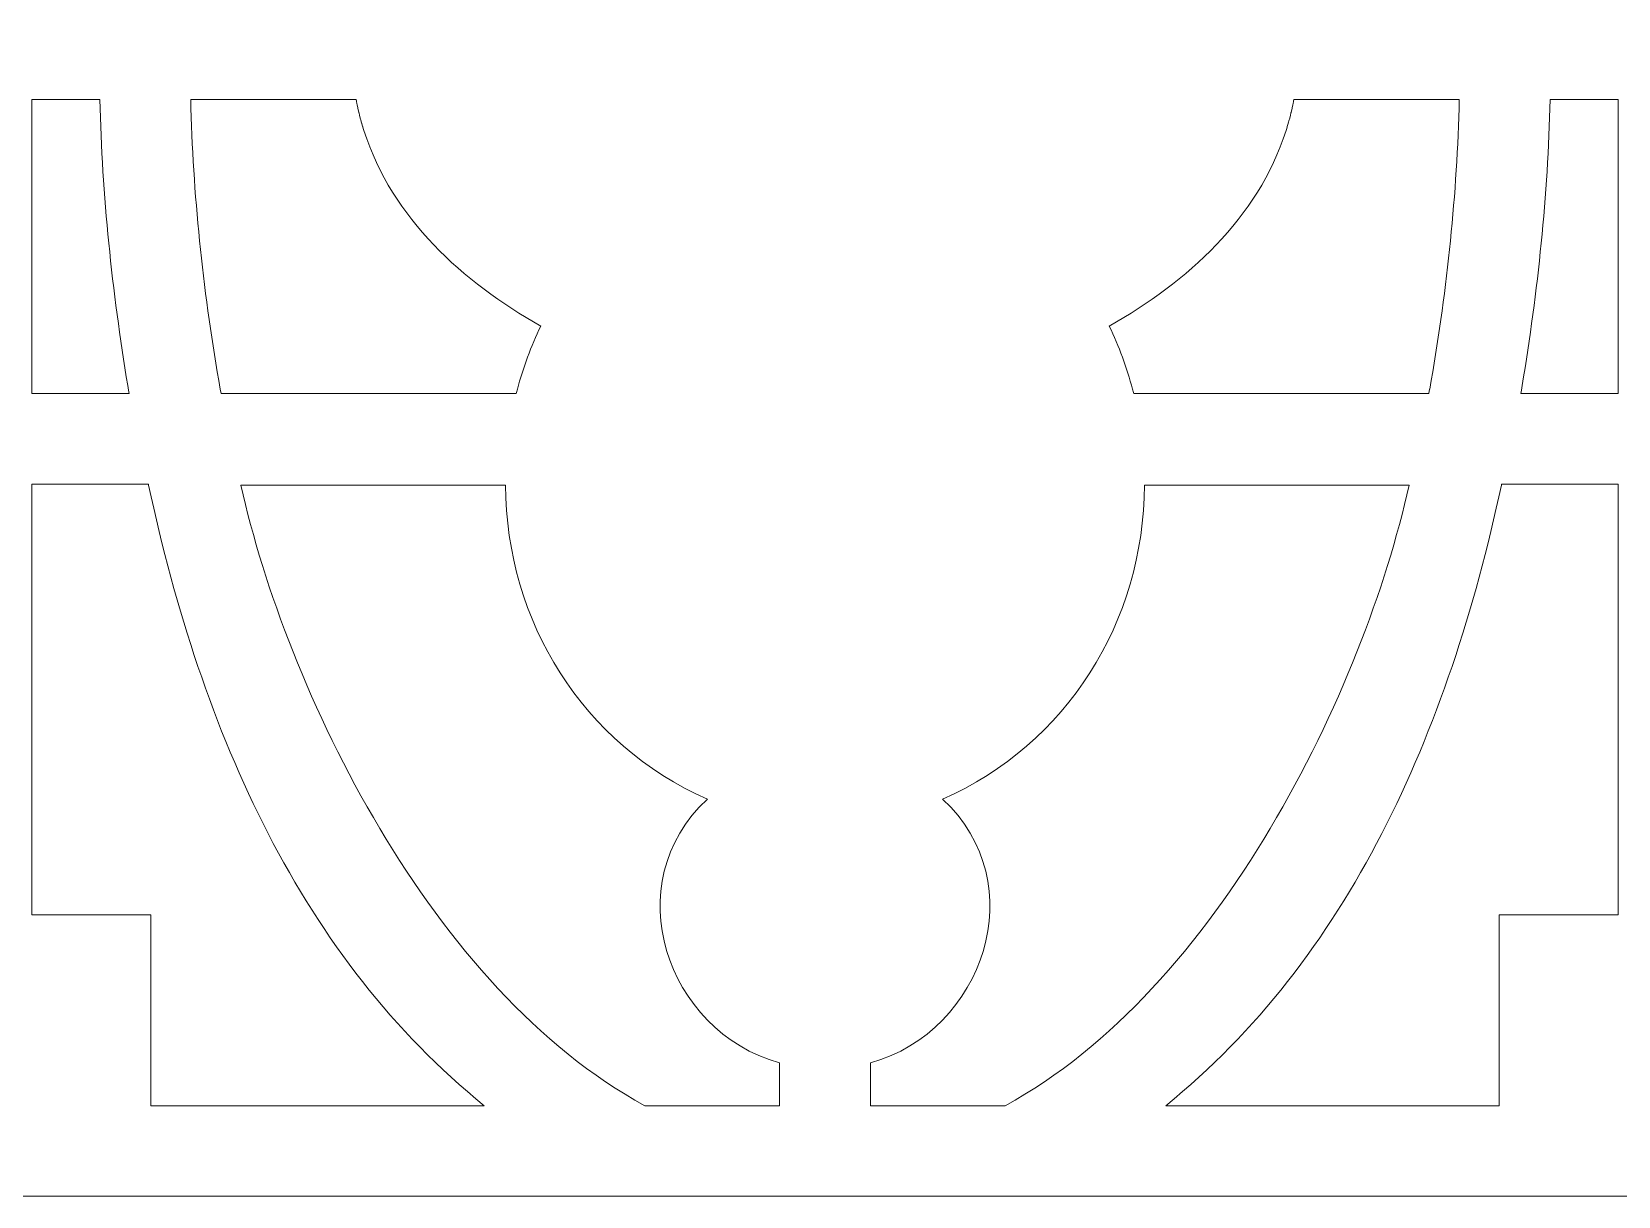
# Model space of a CAD drawing. Header units: centimetres. Extents: x -10 to 9.9, y -5 to 13.4.
# Drawn here: x 5.137 to 8.19, y -5 to -2.76 of the extents above; entities that cross this region are included whole.
import ezdxf

# ---------------------------------------------------------------- set-up
doc = ezdxf.new("R2010")
doc.units = ezdxf.units.CM
doc.header["$MEASUREMENT"] = 0
doc.layers.add('layer 1', color=7, linetype='Continuous')

msp = doc.modelspace()

# ---------------------------------------------------------------- linework, layer by layer
at = {"layer": 'layer 1', "color": 242, "lineweight": 9}
for points, knots in [([(0.17453, 13.44236), (0.17453, 13.44236), (0.34885, 13.44236), (0.34885, 13.44236), (0.34885, 13.44236), (0.34885, 13.44236), (9.75098, 13.44236), (9.75098, 13.44236), (9.75098, 13.44236), (9.75098, 13.44236), (9.9253, 13.44236), (9.9253, 13.44236), (9.9253, 13.44236), (9.9253, 13.44236), (9.9253, 13.26803), (9.9253, 13.26803), (9.9253, 13.26803), (9.9253, 13.26803), (9.9253, -4.82596), (9.9253, -4.82596), (9.9253, -4.82596), (9.9253, -4.82596), (9.9253, -5.00029), (9.9253, -5.00029), (9.9253, -5.00029), (9.9253, -5.00029), (9.75098, -5.00029), (9.75098, -5.00029), (9.75098, -5.00029), (9.75098, -5.00029), (0.34885, -5.00029), (0.34885, -5.00029), (0.34885, -5.00029), (0.34885, -5.00029), (0.17453, -5.00029), (0.17453, -5.00029), (0.17453, -5.00029), (0.17453, -5.00029), (0.17453, -4.82596), (0.17453, -4.82596), (0.17453, -4.82596), (0.17453, -4.82596), (0.17453, 13.26803), (0.17453, 13.26803), (0.17453, 13.26803), (0.17453, 13.26803), (0.17453, 13.44236), (0.17453, 13.44236)], [0, 0, 0, 0, 0.0769231, 0.0769231, 0.0769231, 0.0769231, 0.1538462, 0.1538462, 0.1538462, 0.1538462, 0.2307692, 0.2307692, 0.2307692, 0.2307692, 0.3076923, 0.3076923, 0.3076923, 0.3076923, 0.3846154, 0.3846154, 0.3846154, 0.3846154, 0.4615385, 0.4615385, 0.4615385, 0.4615385, 0.5384615, 0.5384615, 0.5384615, 0.5384615, 0.6153846, 0.6153846, 0.6153846, 0.6153846, 0.6923077, 0.6923077, 0.6923077, 0.6923077, 0.7692308, 0.7692308, 0.7692308, 0.7692308, 0.8461538, 0.8461538, 0.8461538, 0.8461538, 1, 1, 1, 1]), ([(5.13729, -3.45594), (5.13729, -3.45594), (5.13729, -3.44935), (5.13729, -3.44935), (5.13729, -3.44935), (5.13729, -3.44935), (5.13729, -3.42347), (5.13729, -3.42347), (5.13729, -3.42347), (5.13729, -3.42347), (5.13729, -3.39757), (5.13729, -3.39757), (5.13729, -3.39757), (5.13729, -3.39757), (5.13729, -3.37169), (5.13729, -3.37169), (5.13729, -3.37169), (5.13729, -3.37169), (5.13729, -3.34581), (5.13729, -3.34581), (5.13729, -3.34581), (5.13729, -3.34581), (5.13729, -3.31991), (5.13729, -3.31991), (5.13729, -3.31991), (5.13729, -3.31991), (5.13729, -3.29404), (5.13729, -3.29404), (5.13729, -3.29404), (5.13729, -3.29404), (5.13729, -3.26814), (5.13729, -3.26814), (5.13729, -3.26814), (5.13729, -3.26814), (5.13729, -3.24226), (5.13729, -3.24226), (5.13729, -3.24226), (5.13729, -3.24226), (5.13729, -3.21636), (5.13729, -3.21636), (5.13729, -3.21636), (5.13729, -3.21636), (5.13729, -3.19048), (5.13729, -3.19048), (5.13729, -3.19048), (5.13729, -3.19048), (5.13729, -3.1646), (5.13729, -3.1646), (5.13729, -3.1646), (5.13729, -3.1646), (5.13729, -3.13871), (5.13729, -3.13871), (5.13729, -3.13871), (5.13729, -3.13871), (5.13729, -3.11282), (5.13729, -3.11282), (5.13729, -3.11282), (5.13729, -3.11282), (5.13729, -3.08693), (5.13729, -3.08693), (5.13729, -3.08693), (5.13729, -3.08693), (5.13729, -3.06104), (5.13729, -3.06104), (5.13729, -3.06104), (5.13729, -3.06104), (5.13729, -3.03517), (5.13729, -3.03517), (5.13729, -3.03517), (5.13729, -3.03517), (5.13729, -3.00927), (5.13729, -3.00927), (5.13729, -3.00927), (5.13729, -3.00927), (5.13729, -2.98339), (5.13729, -2.98339), (5.13729, -2.98339), (5.13729, -2.98339), (5.13729, -2.95749), (5.13729, -2.95749), (5.13729, -2.95749), (5.13729, -2.95749), (5.13729, -2.93161), (5.13729, -2.93161), (5.13729, -2.93161), (5.13729, -2.93161), (5.13729, -2.90571), (5.13729, -2.90571), (5.13729, -2.90571), (5.13729, -2.90571), (5.13729, -2.89014), (5.13729, -2.89014), (5.13729, -2.89014), (5.13729, -2.89014), (5.2682, -2.89014), (5.2682, -2.89014), (5.2682, -2.89014), (5.2682, -2.89014), (5.26822, -2.89014), (5.26822, -2.89014), (5.26822, -2.89014), (5.27276, -3.07432), (5.29187, -3.2587), (5.32204, -3.44054), (5.32204, -3.44054), (5.32204, -3.44054), (5.32206, -3.44054), (5.32206, -3.44054), (5.32206, -3.44054), (5.32206, -3.44054), (5.32207, -3.44054), (5.32207, -3.44054), (5.32207, -3.44054), (5.32207, -3.44054), (5.32209, -3.44054), (5.32209, -3.44054), (5.32209, -3.44054), (5.32209, -3.44054), (5.32356, -3.44905), (5.32356, -3.44905), (5.32356, -3.44905), (5.32356, -3.44905), (5.32358, -3.44905), (5.32358, -3.44905), (5.32358, -3.44905), (5.32358, -3.44905), (5.3236, -3.44905), (5.3236, -3.44905), (5.3236, -3.44905), (5.3236, -3.44905), (5.32361, -3.44905), (5.32361, -3.44905), (5.32361, -3.44905), (5.32361, -3.44905), (5.32477, -3.45594), (5.32477, -3.45594), (5.32477, -3.45594), (5.32477, -3.45594), (5.13729, -3.45594), (5.13729, -3.45594)], [0, 0, 0, 0, 0.0277778, 0.0277778, 0.0277778, 0.0277778, 0.0555556, 0.0555556, 0.0555556, 0.0555556, 0.0833333, 0.0833333, 0.0833333, 0.0833333, 0.1111111, 0.1111111, 0.1111111, 0.1111111, 0.1388889, 0.1388889, 0.1388889, 0.1388889, 0.1666667, 0.1666667, 0.1666667, 0.1666667, 0.1944444, 0.1944444, 0.1944444, 0.1944444, 0.2222222, 0.2222222, 0.2222222, 0.2222222, 0.25, 0.25, 0.25, 0.25, 0.2777778, 0.2777778, 0.2777778, 0.2777778, 0.3055556, 0.3055556, 0.3055556, 0.3055556, 0.3333333, 0.3333333, 0.3333333, 0.3333333, 0.3611111, 0.3611111, 0.3611111, 0.3611111, 0.3888889, 0.3888889, 0.3888889, 0.3888889, 0.4166667, 0.4166667, 0.4166667, 0.4166667, 0.4444444, 0.4444444, 0.4444444, 0.4444444, 0.4722222, 0.4722222, 0.4722222, 0.4722222, 0.5, 0.5, 0.5, 0.5, 0.5277778, 0.5277778, 0.5277778, 0.5277778, 0.5555556, 0.5555556, 0.5555556, 0.5555556, 0.5833333, 0.5833333, 0.5833333, 0.5833333, 0.6111111, 0.6111111, 0.6111111, 0.6111111, 0.6388889, 0.6388889, 0.6388889, 0.6388889, 0.6666667, 0.6666667, 0.6666667, 0.6666667, 0.6944444, 0.6944444, 0.6944444, 0.6944444, 0.7222222, 0.7222222, 0.7222222, 0.7222222, 0.75, 0.75, 0.75, 0.75, 0.7777778, 0.7777778, 0.7777778, 0.7777778, 0.8055556, 0.8055556, 0.8055556, 0.8055556, 0.8333333, 0.8333333, 0.8333333, 0.8333333, 0.8611111, 0.8611111, 0.8611111, 0.8611111, 0.8888889, 0.8888889, 0.8888889, 0.8888889, 0.9166667, 0.9166667, 0.9166667, 0.9166667, 0.9444444, 0.9444444, 0.9444444, 0.9444444, 1, 1, 1, 1]), ([(6.11642, -3.32618), (5.96578, -3.23975), (5.83161, -3.12056), (5.77639, -2.94977), (5.77639, -2.94977), (5.77639, -2.94977), (5.77638, -2.94977), (5.77638, -2.94977), (5.77638, -2.94977), (5.77638, -2.94977), (5.77575, -2.94785), (5.77575, -2.94785), (5.77575, -2.94785), (5.77575, -2.94785), (5.77573, -2.94785), (5.77573, -2.94785), (5.77573, -2.94785), (5.77573, -2.94785), (5.77427, -2.94297), (5.77427, -2.94297), (5.77427, -2.94297), (5.77427, -2.94297), (5.77426, -2.94299), (5.77426, -2.94299), (5.77426, -2.94299), (5.77426, -2.94299), (5.774, -2.94204), (5.774, -2.94204), (5.774, -2.94204), (5.774, -2.94204), (5.774, -2.94206), (5.774, -2.94206), (5.774, -2.94206), (5.774, -2.94206), (5.77395, -2.94199), (5.77395, -2.94199), (5.77395, -2.94199), (5.77395, -2.94199), (5.77393, -2.94197), (5.77393, -2.94197), (5.77393, -2.94197), (5.77393, -2.94197), (5.77227, -2.93618), (5.77227, -2.93618), (5.77227, -2.93618), (5.77227, -2.93618), (5.77225, -2.93612), (5.77225, -2.93612), (5.77225, -2.93612), (5.77225, -2.93612), (5.77203, -2.93532), (5.77203, -2.93532), (5.77203, -2.93532), (5.77203, -2.93532), (5.77201, -2.93532), (5.77201, -2.93532), (5.77201, -2.93532), (5.77201, -2.93532), (5.77023, -2.92889), (5.77023, -2.92889), (5.77023, -2.92889), (5.77023, -2.92889), (5.77022, -2.92889), (5.77022, -2.92889), (5.77022, -2.92889), (5.77022, -2.92889), (5.77004, -2.92812), (5.77004, -2.92812), (5.77004, -2.92812), (5.77004, -2.92812), (5.77002, -2.92813), (5.77002, -2.92813), (5.77002, -2.92813), (5.77002, -2.92813), (5.76812, -2.92085), (5.76812, -2.92085), (5.76812, -2.92085), (5.76812, -2.92085), (5.7681, -2.92085), (5.7681, -2.92085), (5.7681, -2.92085), (5.7681, -2.92085), (5.76808, -2.92072), (5.76808, -2.92072), (5.76808, -2.92072), (5.76808, -2.92072), (5.76806, -2.92072), (5.76806, -2.92072), (5.76806, -2.92072), (5.76806, -2.92072), (5.7669, -2.91596), (5.7669, -2.91596), (5.7669, -2.91596), (5.7669, -2.91596), (5.76688, -2.91596), (5.76688, -2.91596), (5.76688, -2.91596), (5.76688, -2.91596), (5.76669, -2.91506), (5.76669, -2.91506), (5.76669, -2.91506), (5.76669, -2.91506), (5.76667, -2.91506), (5.76667, -2.91506), (5.76667, -2.91506), (5.76667, -2.91506), (5.76476, -2.90679), (5.76476, -2.90679), (5.76476, -2.90679), (5.76476, -2.90679), (5.76475, -2.90679), (5.76475, -2.90679), (5.76475, -2.90679), (5.76475, -2.90679), (5.76457, -2.90594), (5.76457, -2.90594), (5.76457, -2.90594), (5.76457, -2.90594), (5.76455, -2.90589), (5.76455, -2.90589), (5.76455, -2.90589), (5.76455, -2.90589), (5.76342, -2.90042), (5.76342, -2.90042), (5.76342, -2.90042), (5.76342, -2.90042), (5.7634, -2.90042), (5.7634, -2.90042), (5.7634, -2.90042), (5.7634, -2.90042), (5.76324, -2.89955), (5.76324, -2.89955), (5.76324, -2.89955), (5.76324, -2.89955), (5.76322, -2.89955), (5.76322, -2.89955), (5.76322, -2.89955), (5.76322, -2.89955), (5.76301, -2.89848), (5.76301, -2.89848), (5.76301, -2.89848), (5.76301, -2.89848), (5.76299, -2.89848), (5.76299, -2.89848), (5.76299, -2.89848), (5.76299, -2.89848), (5.76195, -2.89312), (5.76195, -2.89312), (5.76195, -2.89312), (5.76195, -2.89312), (5.76195, -2.89312), (5.76195, -2.89312), (5.76195, -2.89312), (5.76195, -2.89312), (5.76136, -2.89014), (5.76136, -2.89014), (5.76136, -2.89014), (5.76136, -2.89014), (5.76134, -2.89014), (5.76134, -2.89014), (5.76134, -2.89014), (5.76134, -2.89014), (5.76132, -2.89014), (5.76132, -2.89014), (5.76132, -2.89014), (5.76132, -2.89014), (5.44309, -2.89014), (5.44309, -2.89014), (5.44309, -2.89014), (5.44309, -2.89014), (5.44328, -2.89773), (5.44328, -2.89773), (5.44328, -2.89773), (5.44328, -2.89773), (5.4433, -2.89773), (5.4433, -2.89773), (5.4433, -2.89773), (5.4433, -2.89773), (5.44334, -2.89773), (5.44334, -2.89773), (5.44334, -2.89773), (5.44334, -2.89773), (5.44332, -2.89777), (5.44332, -2.89777), (5.44332, -2.89777), (5.44332, -2.89777), (5.44353, -2.90698), (5.44353, -2.90698), (5.44353, -2.90698), (5.44353, -2.90698), (5.44354, -2.90698), (5.44354, -2.90698), (5.44354, -2.90698), (5.44354, -2.90698), (5.44356, -2.90698), (5.44356, -2.90698), (5.44356, -2.90698), (5.44356, -2.90698), (5.44356, -2.90701), (5.44356, -2.90701), (5.44356, -2.90701), (5.44872, -3.08858), (5.46847, -3.26976), (5.50005, -3.44747), (5.50005, -3.44747), (5.50005, -3.44747), (5.50007, -3.44747), (5.50007, -3.44747), (5.50007, -3.44747), (5.50007, -3.44747), (5.50008, -3.44747), (5.50008, -3.44747), (5.50008, -3.44747), (5.50008, -3.44747), (5.5001, -3.44747), (5.5001, -3.44747), (5.5001, -3.44747), (5.5001, -3.44747), (5.50157, -3.45594), (5.50157, -3.45594), (5.50157, -3.45594), (5.50157, -3.45594), (5.5016, -3.45594), (5.5016, -3.45594), (5.5016, -3.45594), (5.5016, -3.45594), (5.50161, -3.45594), (5.50161, -3.45594), (5.50161, -3.45594), (5.50161, -3.45594), (5.50163, -3.45594), (5.50163, -3.45594), (5.50163, -3.45594), (5.50163, -3.45594), (6.06951, -3.45594), (6.06951, -3.45594), (6.06951, -3.45594), (6.06951, -3.45594), (6.06953, -3.45594), (6.06953, -3.45594), (6.06953, -3.45594), (6.06953, -3.45594), (6.07008, -3.4538), (6.07008, -3.4538), (6.07008, -3.4538), (6.07008, -3.4538), (6.0701, -3.4538), (6.0701, -3.4538), (6.0701, -3.4538), (6.0701, -3.4538), (6.07062, -3.45168), (6.07062, -3.45168), (6.07062, -3.45168), (6.07062, -3.45168), (6.07063, -3.45168), (6.07063, -3.45168), (6.07063, -3.45168), (6.07063, -3.45168), (6.07118, -3.44953), (6.07118, -3.44953), (6.07118, -3.44953), (6.07118, -3.44953), (6.0712, -3.44953), (6.0712, -3.44953), (6.0712, -3.44953), (6.0712, -3.44953), (6.0717, -3.44744), (6.0717, -3.44744), (6.0717, -3.44744), (6.0717, -3.44744), (6.07173, -3.44744), (6.07173, -3.44744), (6.07173, -3.44744), (6.08253, -3.4059), (6.09779, -3.36501), (6.11642, -3.32618)], [0, 0, 0, 0, 0.0142857, 0.0142857, 0.0142857, 0.0142857, 0.0285714, 0.0285714, 0.0285714, 0.0285714, 0.0428571, 0.0428571, 0.0428571, 0.0428571, 0.0571429, 0.0571429, 0.0571429, 0.0571429, 0.0714286, 0.0714286, 0.0714286, 0.0714286, 0.0857143, 0.0857143, 0.0857143, 0.0857143, 0.1, 0.1, 0.1, 0.1, 0.1142857, 0.1142857, 0.1142857, 0.1142857, 0.1285714, 0.1285714, 0.1285714, 0.1285714, 0.1428571, 0.1428571, 0.1428571, 0.1428571, 0.1571429, 0.1571429, 0.1571429, 0.1571429, 0.1714286, 0.1714286, 0.1714286, 0.1714286, 0.1857143, 0.1857143, 0.1857143, 0.1857143, 0.2, 0.2, 0.2, 0.2, 0.2142857, 0.2142857, 0.2142857, 0.2142857, 0.2285714, 0.2285714, 0.2285714, 0.2285714, 0.2428571, 0.2428571, 0.2428571, 0.2428571, 0.2571429, 0.2571429, 0.2571429, 0.2571429, 0.2714286, 0.2714286, 0.2714286, 0.2714286, 0.2857143, 0.2857143, 0.2857143, 0.2857143, 0.3, 0.3, 0.3, 0.3, 0.3142857, 0.3142857, 0.3142857, 0.3142857, 0.3285714, 0.3285714, 0.3285714, 0.3285714, 0.3428571, 0.3428571, 0.3428571, 0.3428571, 0.3571429, 0.3571429, 0.3571429, 0.3571429, 0.3714286, 0.3714286, 0.3714286, 0.3714286, 0.3857143, 0.3857143, 0.3857143, 0.3857143, 0.4, 0.4, 0.4, 0.4, 0.4142857, 0.4142857, 0.4142857, 0.4142857, 0.4285714, 0.4285714, 0.4285714, 0.4285714, 0.4428571, 0.4428571, 0.4428571, 0.4428571, 0.4571429, 0.4571429, 0.4571429, 0.4571429, 0.4714286, 0.4714286, 0.4714286, 0.4714286, 0.4857143, 0.4857143, 0.4857143, 0.4857143, 0.5, 0.5, 0.5, 0.5, 0.5142857, 0.5142857, 0.5142857, 0.5142857, 0.5285714, 0.5285714, 0.5285714, 0.5285714, 0.5428571, 0.5428571, 0.5428571, 0.5428571, 0.5571429, 0.5571429, 0.5571429, 0.5571429, 0.5714286, 0.5714286, 0.5714286, 0.5714286, 0.5857143, 0.5857143, 0.5857143, 0.5857143, 0.6, 0.6, 0.6, 0.6, 0.6142857, 0.6142857, 0.6142857, 0.6142857, 0.6285714, 0.6285714, 0.6285714, 0.6285714, 0.6428571, 0.6428571, 0.6428571, 0.6428571, 0.6571429, 0.6571429, 0.6571429, 0.6571429, 0.6714286, 0.6714286, 0.6714286, 0.6714286, 0.6857143, 0.6857143, 0.6857143, 0.6857143, 0.7, 0.7, 0.7, 0.7, 0.7142857, 0.7142857, 0.7142857, 0.7142857, 0.7285714, 0.7285714, 0.7285714, 0.7285714, 0.7428571, 0.7428571, 0.7428571, 0.7428571, 0.7571429, 0.7571429, 0.7571429, 0.7571429, 0.7714286, 0.7714286, 0.7714286, 0.7714286, 0.7857143, 0.7857143, 0.7857143, 0.7857143, 0.8, 0.8, 0.8, 0.8, 0.8142857, 0.8142857, 0.8142857, 0.8142857, 0.8285714, 0.8285714, 0.8285714, 0.8285714, 0.8428571, 0.8428571, 0.8428571, 0.8428571, 0.8571429, 0.8571429, 0.8571429, 0.8571429, 0.8714286, 0.8714286, 0.8714286, 0.8714286, 0.8857143, 0.8857143, 0.8857143, 0.8857143, 0.9, 0.9, 0.9, 0.9, 0.9142857, 0.9142857, 0.9142857, 0.9142857, 0.9285714, 0.9285714, 0.9285714, 0.9285714, 0.9428571, 0.9428571, 0.9428571, 0.9428571, 0.9571429, 0.9571429, 0.9571429, 0.9571429, 0.9714286, 0.9714286, 0.9714286, 0.9714286, 1, 1, 1, 1]), ([(7.21045, -3.32618), (7.36108, -3.23975), (7.49527, -3.12056), (7.55048, -2.94977), (7.55048, -2.94977), (7.55048, -2.94977), (7.5505, -2.94977), (7.5505, -2.94977), (7.5505, -2.94977), (7.5505, -2.94977), (7.55111, -2.94785), (7.55111, -2.94785), (7.55111, -2.94785), (7.55111, -2.94785), (7.55113, -2.94785), (7.55113, -2.94785), (7.55113, -2.94785), (7.55113, -2.94785), (7.5526, -2.94297), (7.5526, -2.94297), (7.5526, -2.94297), (7.5526, -2.94297), (7.55262, -2.94299), (7.55262, -2.94299), (7.55262, -2.94299), (7.55262, -2.94299), (7.55287, -2.94206), (7.55287, -2.94206), (7.55287, -2.94206), (7.55287, -2.94206), (7.55289, -2.94206), (7.55289, -2.94206), (7.55289, -2.94206), (7.55289, -2.94206), (7.55291, -2.94197), (7.55291, -2.94197), (7.55291, -2.94197), (7.55291, -2.94197), (7.55292, -2.94197), (7.55292, -2.94197), (7.55292, -2.94197), (7.55292, -2.94197), (7.55462, -2.93616), (7.55462, -2.93616), (7.55462, -2.93616), (7.55462, -2.93616), (7.55462, -2.93616), (7.55462, -2.93616), (7.55462, -2.93616), (7.55462, -2.93616), (7.55486, -2.93532), (7.55486, -2.93532), (7.55486, -2.93532), (7.55486, -2.93532), (7.55486, -2.93532), (7.55486, -2.93532), (7.55486, -2.93532), (7.55486, -2.93532), (7.55665, -2.92887), (7.55665, -2.92887), (7.55665, -2.92887), (7.55665, -2.92887), (7.55667, -2.92889), (7.55667, -2.92889), (7.55667, -2.92889), (7.55667, -2.92889), (7.55684, -2.92813), (7.55684, -2.92813), (7.55684, -2.92813), (7.55684, -2.92813), (7.55685, -2.92813), (7.55685, -2.92813), (7.55685, -2.92813), (7.55685, -2.92813), (7.55875, -2.92085), (7.55875, -2.92085), (7.55875, -2.92085), (7.55875, -2.92085), (7.55877, -2.92085), (7.55877, -2.92085), (7.55877, -2.92085), (7.55877, -2.92085), (7.55879, -2.92072), (7.55879, -2.92072), (7.55879, -2.92072), (7.55879, -2.92072), (7.5588, -2.92072), (7.5588, -2.92072), (7.5588, -2.92072), (7.5588, -2.92072), (7.55998, -2.91596), (7.55998, -2.91596), (7.55998, -2.91596), (7.55998, -2.91596), (7.55999, -2.91596), (7.55999, -2.91596), (7.55999, -2.91596), (7.55999, -2.91596), (7.56017, -2.91506), (7.56017, -2.91506), (7.56017, -2.91506), (7.56017, -2.91506), (7.56021, -2.91506), (7.56021, -2.91506), (7.56021, -2.91506), (7.56021, -2.91506), (7.5621, -2.90679), (7.5621, -2.90679), (7.5621, -2.90679), (7.5621, -2.90679), (7.56212, -2.90679), (7.56212, -2.90679), (7.56212, -2.90679), (7.56212, -2.90679), (7.56227, -2.90591), (7.56227, -2.90591), (7.56227, -2.90591), (7.56227, -2.90591), (7.56231, -2.90589), (7.56231, -2.90589), (7.56231, -2.90589), (7.56231, -2.90589), (7.56346, -2.90042), (7.56346, -2.90042), (7.56346, -2.90042), (7.56346, -2.90042), (7.56347, -2.90042), (7.56347, -2.90042), (7.56347, -2.90042), (7.56347, -2.90042), (7.56363, -2.89955), (7.56363, -2.89955), (7.56363, -2.89955), (7.56363, -2.89955), (7.56365, -2.89955), (7.56365, -2.89955), (7.56365, -2.89955), (7.56365, -2.89955), (7.56386, -2.89848), (7.56386, -2.89848), (7.56386, -2.89848), (7.56386, -2.89848), (7.56388, -2.89848), (7.56388, -2.89848), (7.56388, -2.89848), (7.56388, -2.89848), (7.56492, -2.89312), (7.56492, -2.89312), (7.56492, -2.89312), (7.56492, -2.89312), (7.56495, -2.89312), (7.56495, -2.89312), (7.56495, -2.89312), (7.56495, -2.89312), (7.56552, -2.89014), (7.56552, -2.89014), (7.56552, -2.89014), (7.56552, -2.89014), (7.56552, -2.89014), (7.56552, -2.89014), (7.56552, -2.89014), (7.56552, -2.89014), (7.56552, -2.89014), (7.56552, -2.89014), (7.56552, -2.89014), (7.56552, -2.89014), (7.88379, -2.89014), (7.88379, -2.89014), (7.88379, -2.89014), (7.88379, -2.89014), (7.88359, -2.89778), (7.88359, -2.89778), (7.88359, -2.89778), (7.88359, -2.89778), (7.88357, -2.89773), (7.88357, -2.89773), (7.88357, -2.89773), (7.88357, -2.89773), (7.88355, -2.89773), (7.88355, -2.89773), (7.88355, -2.89773), (7.88355, -2.89773), (7.88355, -2.89777), (7.88355, -2.89777), (7.88355, -2.89777), (7.88355, -2.89777), (7.88335, -2.90698), (7.88335, -2.90698), (7.88335, -2.90698), (7.88335, -2.90698), (7.88333, -2.90698), (7.88333, -2.90698), (7.88333, -2.90698), (7.88333, -2.90698), (7.88332, -2.90698), (7.88332, -2.90698), (7.88332, -2.90698), (7.88332, -2.90698), (7.88332, -2.90701), (7.88332, -2.90701), (7.88332, -2.90701), (7.87815, -3.08858), (7.85841, -3.26974), (7.82684, -3.44747), (7.82684, -3.44747), (7.82684, -3.44747), (7.82681, -3.44747), (7.82681, -3.44747), (7.82681, -3.44747), (7.82681, -3.44747), (7.8268, -3.44747), (7.8268, -3.44747), (7.8268, -3.44747), (7.8268, -3.44747), (7.82678, -3.44747), (7.82678, -3.44747), (7.82678, -3.44747), (7.82678, -3.44747), (7.8253, -3.45594), (7.8253, -3.45594), (7.8253, -3.45594), (7.8253, -3.45594), (7.82528, -3.45594), (7.82528, -3.45594), (7.82528, -3.45594), (7.82528, -3.45594), (7.82526, -3.45594), (7.82526, -3.45594), (7.82526, -3.45594), (7.82526, -3.45594), (7.82524, -3.45592), (7.82524, -3.45592), (7.82524, -3.45592), (7.82524, -3.45592), (7.25736, -3.45594), (7.25736, -3.45594), (7.25736, -3.45594), (7.25736, -3.45594), (7.25735, -3.45594), (7.25735, -3.45594), (7.25735, -3.45594), (7.25735, -3.45594), (7.25678, -3.4538), (7.25678, -3.4538), (7.25678, -3.4538), (7.25678, -3.4538), (7.25676, -3.4538), (7.25676, -3.4538), (7.25676, -3.4538), (7.25676, -3.4538), (7.25626, -3.45168), (7.25626, -3.45168), (7.25626, -3.45168), (7.25626, -3.45168), (7.25625, -3.45168), (7.25625, -3.45168), (7.25625, -3.45168), (7.25625, -3.45168), (7.2557, -3.44953), (7.2557, -3.44953), (7.2557, -3.44953), (7.2557, -3.44953), (7.25568, -3.44953), (7.25568, -3.44953), (7.25568, -3.44953), (7.25568, -3.44953), (7.25516, -3.44743), (7.25516, -3.44743), (7.25516, -3.44743), (7.25516, -3.44743), (7.25514, -3.44744), (7.25514, -3.44744), (7.25514, -3.44744), (7.24434, -3.40588), (7.22909, -3.36499), (7.21045, -3.32618)], [0, 0, 0, 0, 0.0142857, 0.0142857, 0.0142857, 0.0142857, 0.0285714, 0.0285714, 0.0285714, 0.0285714, 0.0428571, 0.0428571, 0.0428571, 0.0428571, 0.0571429, 0.0571429, 0.0571429, 0.0571429, 0.0714286, 0.0714286, 0.0714286, 0.0714286, 0.0857143, 0.0857143, 0.0857143, 0.0857143, 0.1, 0.1, 0.1, 0.1, 0.1142857, 0.1142857, 0.1142857, 0.1142857, 0.1285714, 0.1285714, 0.1285714, 0.1285714, 0.1428571, 0.1428571, 0.1428571, 0.1428571, 0.1571429, 0.1571429, 0.1571429, 0.1571429, 0.1714286, 0.1714286, 0.1714286, 0.1714286, 0.1857143, 0.1857143, 0.1857143, 0.1857143, 0.2, 0.2, 0.2, 0.2, 0.2142857, 0.2142857, 0.2142857, 0.2142857, 0.2285714, 0.2285714, 0.2285714, 0.2285714, 0.2428571, 0.2428571, 0.2428571, 0.2428571, 0.2571429, 0.2571429, 0.2571429, 0.2571429, 0.2714286, 0.2714286, 0.2714286, 0.2714286, 0.2857143, 0.2857143, 0.2857143, 0.2857143, 0.3, 0.3, 0.3, 0.3, 0.3142857, 0.3142857, 0.3142857, 0.3142857, 0.3285714, 0.3285714, 0.3285714, 0.3285714, 0.3428571, 0.3428571, 0.3428571, 0.3428571, 0.3571429, 0.3571429, 0.3571429, 0.3571429, 0.3714286, 0.3714286, 0.3714286, 0.3714286, 0.3857143, 0.3857143, 0.3857143, 0.3857143, 0.4, 0.4, 0.4, 0.4, 0.4142857, 0.4142857, 0.4142857, 0.4142857, 0.4285714, 0.4285714, 0.4285714, 0.4285714, 0.4428571, 0.4428571, 0.4428571, 0.4428571, 0.4571429, 0.4571429, 0.4571429, 0.4571429, 0.4714286, 0.4714286, 0.4714286, 0.4714286, 0.4857143, 0.4857143, 0.4857143, 0.4857143, 0.5, 0.5, 0.5, 0.5, 0.5142857, 0.5142857, 0.5142857, 0.5142857, 0.5285714, 0.5285714, 0.5285714, 0.5285714, 0.5428571, 0.5428571, 0.5428571, 0.5428571, 0.5571429, 0.5571429, 0.5571429, 0.5571429, 0.5714286, 0.5714286, 0.5714286, 0.5714286, 0.5857143, 0.5857143, 0.5857143, 0.5857143, 0.6, 0.6, 0.6, 0.6, 0.6142857, 0.6142857, 0.6142857, 0.6142857, 0.6285714, 0.6285714, 0.6285714, 0.6285714, 0.6428571, 0.6428571, 0.6428571, 0.6428571, 0.6571429, 0.6571429, 0.6571429, 0.6571429, 0.6714286, 0.6714286, 0.6714286, 0.6714286, 0.6857143, 0.6857143, 0.6857143, 0.6857143, 0.7, 0.7, 0.7, 0.7, 0.7142857, 0.7142857, 0.7142857, 0.7142857, 0.7285714, 0.7285714, 0.7285714, 0.7285714, 0.7428571, 0.7428571, 0.7428571, 0.7428571, 0.7571429, 0.7571429, 0.7571429, 0.7571429, 0.7714286, 0.7714286, 0.7714286, 0.7714286, 0.7857143, 0.7857143, 0.7857143, 0.7857143, 0.8, 0.8, 0.8, 0.8, 0.8142857, 0.8142857, 0.8142857, 0.8142857, 0.8285714, 0.8285714, 0.8285714, 0.8285714, 0.8428571, 0.8428571, 0.8428571, 0.8428571, 0.8571429, 0.8571429, 0.8571429, 0.8571429, 0.8714286, 0.8714286, 0.8714286, 0.8714286, 0.8857143, 0.8857143, 0.8857143, 0.8857143, 0.9, 0.9, 0.9, 0.9, 0.9142857, 0.9142857, 0.9142857, 0.9142857, 0.9285714, 0.9285714, 0.9285714, 0.9285714, 0.9428571, 0.9428571, 0.9428571, 0.9428571, 0.9571429, 0.9571429, 0.9571429, 0.9571429, 0.9714286, 0.9714286, 0.9714286, 0.9714286, 1, 1, 1, 1]), ([(8.05864, -2.89014), (8.05864, -2.89014), (8.05865, -2.8901), (8.05865, -2.8901), (8.05865, -2.8901), (8.05865, -2.8901), (8.18958, -2.89014), (8.18958, -2.89014), (8.18958, -2.89014), (8.18958, -2.89014), (8.18958, -2.90573), (8.18958, -2.90573), (8.18958, -2.90573), (8.18958, -2.90573), (8.18958, -2.93161), (8.18958, -2.93161), (8.18958, -2.93161), (8.18958, -2.93161), (8.18958, -2.95749), (8.18958, -2.95749), (8.18958, -2.95749), (8.18958, -2.95749), (8.18958, -2.98341), (8.18958, -2.98341), (8.18958, -2.98341), (8.18958, -2.98341), (8.18958, -3.00927), (8.18958, -3.00927), (8.18958, -3.00927), (8.18958, -3.00927), (8.18958, -3.03517), (8.18958, -3.03517), (8.18958, -3.03517), (8.18958, -3.03517), (8.18958, -3.06104), (8.18958, -3.06104), (8.18958, -3.06104), (8.18958, -3.06104), (8.18955, -3.08693), (8.18955, -3.08693), (8.18955, -3.08693), (8.18955, -3.08693), (8.18959, -3.11282), (8.18959, -3.11282), (8.18959, -3.11282), (8.18959, -3.11282), (8.18959, -3.13871), (8.18959, -3.13871), (8.18959, -3.13871), (8.18959, -3.13871), (8.18958, -3.1646), (8.18958, -3.1646), (8.18958, -3.1646), (8.18958, -3.1646), (8.18958, -3.19048), (8.18958, -3.19048), (8.18958, -3.19048), (8.18958, -3.19048), (8.18958, -3.21639), (8.18958, -3.21639), (8.18958, -3.21639), (8.18958, -3.21639), (8.18958, -3.24226), (8.18958, -3.24226), (8.18958, -3.24226), (8.18958, -3.24226), (8.18955, -3.26815), (8.18955, -3.26815), (8.18955, -3.26815), (8.18955, -3.26815), (8.18958, -3.29404), (8.18958, -3.29404), (8.18958, -3.29404), (8.18958, -3.29404), (8.18958, -3.31991), (8.18958, -3.31991), (8.18958, -3.31991), (8.18958, -3.31991), (8.18958, -3.34581), (8.18958, -3.34581), (8.18958, -3.34581), (8.18958, -3.34581), (8.18956, -3.37169), (8.18956, -3.37169), (8.18956, -3.37169), (8.18956, -3.37169), (8.18958, -3.39757), (8.18958, -3.39757), (8.18958, -3.39757), (8.18958, -3.39757), (8.18958, -3.42347), (8.18958, -3.42347), (8.18958, -3.42347), (8.18958, -3.42347), (8.18958, -3.44935), (8.18958, -3.44935), (8.18958, -3.44935), (8.18958, -3.44935), (8.18958, -3.45594), (8.18958, -3.45594), (8.18958, -3.45594), (8.18958, -3.45594), (8.0021, -3.45594), (8.0021, -3.45594), (8.0021, -3.45594), (8.0021, -3.45594), (8.00327, -3.44905), (8.00327, -3.44905), (8.00327, -3.44905), (8.00327, -3.44905), (8.00329, -3.44905), (8.00329, -3.44905), (8.00329, -3.44905), (8.00329, -3.44905), (8.0033, -3.44905), (8.0033, -3.44905), (8.0033, -3.44905), (8.0033, -3.44905), (8.00332, -3.44905), (8.00332, -3.44905), (8.00332, -3.44905), (8.00332, -3.44905), (8.00479, -3.44054), (8.00479, -3.44054), (8.00479, -3.44054), (8.00479, -3.44054), (8.00481, -3.44054), (8.00481, -3.44054), (8.00481, -3.44054), (8.00481, -3.44054), (8.00482, -3.44054), (8.00482, -3.44054), (8.00482, -3.44054), (8.00482, -3.44054), (8.00483, -3.44054), (8.00483, -3.44054), (8.00483, -3.44054), (8.03501, -3.2587), (8.05412, -3.07432), (8.05864, -2.89014)], [0, 0, 0, 0, 0.0277778, 0.0277778, 0.0277778, 0.0277778, 0.0555556, 0.0555556, 0.0555556, 0.0555556, 0.0833333, 0.0833333, 0.0833333, 0.0833333, 0.1111111, 0.1111111, 0.1111111, 0.1111111, 0.1388889, 0.1388889, 0.1388889, 0.1388889, 0.1666667, 0.1666667, 0.1666667, 0.1666667, 0.1944444, 0.1944444, 0.1944444, 0.1944444, 0.2222222, 0.2222222, 0.2222222, 0.2222222, 0.25, 0.25, 0.25, 0.25, 0.2777778, 0.2777778, 0.2777778, 0.2777778, 0.3055556, 0.3055556, 0.3055556, 0.3055556, 0.3333333, 0.3333333, 0.3333333, 0.3333333, 0.3611111, 0.3611111, 0.3611111, 0.3611111, 0.3888889, 0.3888889, 0.3888889, 0.3888889, 0.4166667, 0.4166667, 0.4166667, 0.4166667, 0.4444444, 0.4444444, 0.4444444, 0.4444444, 0.4722222, 0.4722222, 0.4722222, 0.4722222, 0.5, 0.5, 0.5, 0.5, 0.5277778, 0.5277778, 0.5277778, 0.5277778, 0.5555556, 0.5555556, 0.5555556, 0.5555556, 0.5833333, 0.5833333, 0.5833333, 0.5833333, 0.6111111, 0.6111111, 0.6111111, 0.6111111, 0.6388889, 0.6388889, 0.6388889, 0.6388889, 0.6666667, 0.6666667, 0.6666667, 0.6666667, 0.6944444, 0.6944444, 0.6944444, 0.6944444, 0.7222222, 0.7222222, 0.7222222, 0.7222222, 0.75, 0.75, 0.75, 0.75, 0.7777778, 0.7777778, 0.7777778, 0.7777778, 0.8055556, 0.8055556, 0.8055556, 0.8055556, 0.8333333, 0.8333333, 0.8333333, 0.8333333, 0.8611111, 0.8611111, 0.8611111, 0.8611111, 0.8888889, 0.8888889, 0.8888889, 0.8888889, 0.9166667, 0.9166667, 0.9166667, 0.9166667, 0.9444444, 0.9444444, 0.9444444, 0.9444444, 1, 1, 1, 1]), ([(5.36648, -4.82596), (5.36648, -4.82596), (6.00786, -4.82596), (6.00786, -4.82596), (6.00786, -4.82596), (5.65749, -4.54277), (5.46493, -4.11107), (5.36192, -3.63186), (5.36192, -3.63186), (5.36192, -3.63186), (5.36181, -3.63138), (5.36181, -3.63138), (5.36181, -3.63138), (5.36181, -3.63138), (5.36178, -3.63132), (5.36178, -3.63132), (5.36178, -3.63132), (5.36178, -3.63132), (5.36167, -3.63079), (5.36167, -3.63079), (5.36167, -3.63079), (5.36167, -3.63079), (5.36166, -3.63079), (5.36166, -3.63079), (5.36166, -3.63079), (5.36166, -3.63079), (5.36151, -3.63027), (5.36151, -3.63027), (5.36151, -3.63027), (5.36151, -3.63027), (5.3615, -3.63027), (5.3615, -3.63027), (5.3615, -3.63027), (5.3615, -3.63027), (5.13729, -3.63027), (5.13729, -3.63027), (5.13729, -3.63027), (5.13729, -3.63027), (5.1373, -4.45904), (5.1373, -4.45904), (5.1373, -4.45904), (5.1373, -4.45904), (5.35728, -4.45904), (5.35728, -4.45904), (5.35728, -4.45904), (5.35728, -4.45904), (5.36648, -4.45904), (5.36648, -4.45904), (5.36648, -4.45904), (5.36648, -4.45904), (5.36648, -4.82596), (5.36648, -4.82596)], [0, 0, 0, 0, 0.0714286, 0.0714286, 0.0714286, 0.0714286, 0.1428571, 0.1428571, 0.1428571, 0.1428571, 0.2142857, 0.2142857, 0.2142857, 0.2142857, 0.2857143, 0.2857143, 0.2857143, 0.2857143, 0.3571429, 0.3571429, 0.3571429, 0.3571429, 0.4285714, 0.4285714, 0.4285714, 0.4285714, 0.5, 0.5, 0.5, 0.5, 0.5714286, 0.5714286, 0.5714286, 0.5714286, 0.6428571, 0.6428571, 0.6428571, 0.6428571, 0.7142857, 0.7142857, 0.7142857, 0.7142857, 0.7857143, 0.7857143, 0.7857143, 0.7857143, 0.8571429, 0.8571429, 0.8571429, 0.8571429, 1, 1, 1, 1]), ([(6.31685, -4.82596), (6.31685, -4.82596), (6.57604, -4.82596), (6.57604, -4.82596), (6.57604, -4.82596), (6.57604, -4.82596), (6.57604, -4.74362), (6.57604, -4.74362), (6.57604, -4.74362), (6.35685, -4.68325), (6.26201, -4.39682), (6.43726, -4.2363), (6.43726, -4.2363), (6.43726, -4.2363), (6.43724, -4.23627), (6.43724, -4.23627), (6.43724, -4.23627), (6.19723, -4.12977), (6.05049, -3.89577), (6.04875, -3.63184), (6.04875, -3.63184), (6.04875, -3.63184), (5.53979, -3.63184), (5.53979, -3.63184), (5.53979, -3.63184), (5.62662, -4.0249), (5.90593, -4.60277), (6.31685, -4.82596)], [0, 0, 0, 0, 0.125, 0.125, 0.125, 0.125, 0.25, 0.25, 0.25, 0.25, 0.375, 0.375, 0.375, 0.375, 0.5, 0.5, 0.5, 0.5, 0.625, 0.625, 0.625, 0.625, 0.75, 0.75, 0.75, 0.75, 1, 1, 1, 1]), ([(6.75084, -4.82596), (6.75084, -4.82596), (7.00998, -4.82596), (7.00998, -4.82596), (7.00998, -4.82596), (7.4209, -4.60276), (7.70026, -4.0249), (7.78708, -3.63184), (7.78708, -3.63184), (7.78708, -3.63184), (7.27814, -3.63184), (7.27814, -3.63184), (7.27814, -3.63184), (7.27638, -3.89577), (7.12959, -4.12977), (6.88965, -4.23627), (6.88965, -4.23627), (6.88965, -4.23627), (6.88961, -4.23632), (6.88961, -4.23632), (6.88961, -4.23632), (7.06487, -4.39682), (6.97002, -4.68325), (6.75084, -4.74362), (6.75084, -4.74362), (6.75084, -4.74362), (6.75084, -4.82596), (6.75084, -4.82596)], [0, 0, 0, 0, 0.125, 0.125, 0.125, 0.125, 0.25, 0.25, 0.25, 0.25, 0.375, 0.375, 0.375, 0.375, 0.5, 0.5, 0.5, 0.5, 0.625, 0.625, 0.625, 0.625, 0.75, 0.75, 0.75, 0.75, 1, 1, 1, 1]), ([(7.31892, -4.82596), (7.31892, -4.82596), (7.96035, -4.82596), (7.96035, -4.82596), (7.96035, -4.82596), (7.96035, -4.82596), (7.96036, -4.45904), (7.96036, -4.45904), (7.96036, -4.45904), (7.96036, -4.45904), (7.96961, -4.45904), (7.96961, -4.45904), (7.96961, -4.45904), (7.96961, -4.45904), (8.18958, -4.45903), (8.18958, -4.45903), (8.18958, -4.45903), (8.18958, -4.45903), (8.18958, -3.63027), (8.18958, -3.63027), (8.18958, -3.63027), (8.18958, -3.63027), (7.96536, -3.63027), (7.96536, -3.63027), (7.96536, -3.63027), (7.96536, -3.63027), (7.96534, -3.63027), (7.96534, -3.63027), (7.96534, -3.63027), (7.96534, -3.63027), (7.96522, -3.63079), (7.96522, -3.63079), (7.96522, -3.63079), (7.96522, -3.63079), (7.9652, -3.63079), (7.9652, -3.63079), (7.9652, -3.63079), (7.9652, -3.63079), (7.96511, -3.63132), (7.96511, -3.63132), (7.96511, -3.63132), (7.96511, -3.63132), (7.96511, -3.63134), (7.96511, -3.63134), (7.96511, -3.63134), (7.96511, -3.63134), (7.96493, -3.63183), (7.96493, -3.63183), (7.96493, -3.63183), (7.86195, -4.11102), (7.66931, -4.54275), (7.31892, -4.82596)], [0, 0, 0, 0, 0.0714286, 0.0714286, 0.0714286, 0.0714286, 0.1428571, 0.1428571, 0.1428571, 0.1428571, 0.2142857, 0.2142857, 0.2142857, 0.2142857, 0.2857143, 0.2857143, 0.2857143, 0.2857143, 0.3571429, 0.3571429, 0.3571429, 0.3571429, 0.4285714, 0.4285714, 0.4285714, 0.4285714, 0.5, 0.5, 0.5, 0.5, 0.5714286, 0.5714286, 0.5714286, 0.5714286, 0.6428571, 0.6428571, 0.6428571, 0.6428571, 0.7142857, 0.7142857, 0.7142857, 0.7142857, 0.7857143, 0.7857143, 0.7857143, 0.7857143, 0.8571429, 0.8571429, 0.8571429, 0.8571429, 1, 1, 1, 1])]:
    msp.add_open_spline(points, degree=3, knots=knots, dxfattribs=at)

doc.saveas('drawing.dxf')
